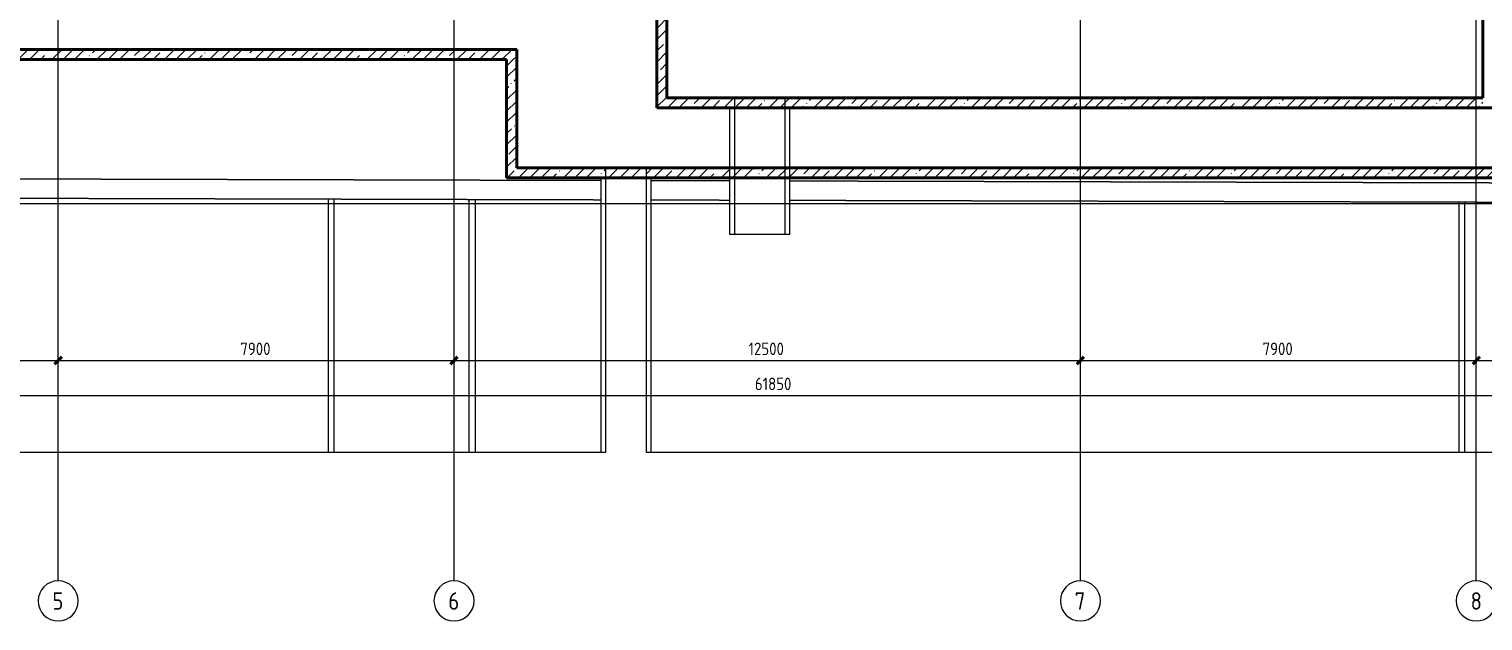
# Model space of a CAD drawing. Header units: millimetres. Extents: x -11886 to 147109, y 276 to 46084.
# Drawn here: x 10129 to 39143, y 276 to 12092 of the extents above; entities that cross this region are included whole.
import ezdxf

# ---------------------------------------------------------------- set-up
doc = ezdxf.new("R2010")
doc.units = ezdxf.units.MM
doc.linetypes.add('ADSK_Линия сетки', pattern=[25, 20, -2.5, 0, -2.5])
doc.linetypes.add('ADSK_Сверху', pattern=[4.5, 3, -1.5])
for name, color, linetype, lineweight in [('Оси', 7, 'Continuous', 9), ('Перекрытие', 7, 'Continuous', 18), ('Размеры', 7, 'Continuous', 9), ('Размеры-100', 7, 'Continuous', 9), ('Стены внутренние', 7, 'Continuous', 18), ('Стены наружные', 7, 'Continuous', 18)]:
    doc.layers.add(name, color=color, linetype=linetype, lineweight=lineweight)
doc.styles.add('GOST Common', font='GOST_Common.ttf', dxfattribs={"width": 0.9, "height": 350})
doc.styles.add('GOST Common_1', font='GOST_Common.ttf', dxfattribs={"width": 0.9, "height": 250})
doc.dimstyles.new('ADSK_Основной_2_5_мм', dxfattribs={"dimscale": 304.8, "dimtxt": 251.428749, "dimasz": 0.463911, "dimexe": 0.492126, "dimexo": 0.492126, "dimgap": 0.098425, "dimtad": 1, "dimdec": 1, "dimrnd": 0.1, "dimdsep": 46, "dimtxsty": 'GOST Common_1', "dimblk1": 'OBLIQUE', "dimblk2": 'OBLIQUE', "dimsah": 1, "dimcen": 0.09, "dimdle": 0.492126, "dimazin": 2, "dimtfac": 1, "dimtdec": 4, "dimtix": 1, "dimtmove": 0, "dimatfit": 3, "dimfxl": 1, "dimtvp": 1, "dimtfill": 1, "dimtolj": 1, "dimtzin": 0, "dimlwd": 20, "dimlwe": 20, "dimarcsym": 2})
pattern_1 = [(45, (0, 0), (-224.5064, 224.5064), []), (45, (224.5, 0), (-224.5064, 224.5064), [396.875, -79.375, 3.353, -76.022])]

# ---------------------------------------------------------------- blocks, each defined once
blk = doc.blocks.new('Ось сетки - Круг_Ø8 мм-6577-00 План подвала кладочный')
at = {"layer": 'Оси', "lineweight": 20}
for start, end in [(360, 180), (180, 360)]:
    blk.add_arc((0, 0), 4, start, end, dxfattribs=at)
blk = doc.blocks.new('DIMBLOCK4-00 План подвала кладочный')
at = {"layer": 'Размеры-100', "lineweight": 20}
for p, q in [((7710, 5476), (7710, 5626)), ((10710, 5476), (10710, 5626)), ((7710, 5476), (10710, 5476)), ((7710, 5476), (7710, 5426)), ((10710, 5476), (10710, 5426))]:
    blk.add_line(p, q, dxfattribs=at)
at = {"layer": 'Размеры-100', "lineweight": 40}
for p, q in [((7710, 5476), (7781, 5547)), ((10710, 5476), (10781, 5547)), ((7710, 5476), (7639, 5405)), ((10710, 5476), (10639, 5405))]:
    blk.add_line(p, q, dxfattribs=at)
at = {"layer": 'Размеры-100', "color": 0, "lineweight": 20, "insert": (8895, 5833), "char_height": 250, "width": 756.84, "attachment_point": 1, "line_spacing_factor": 1.022761, "style": 'GOST Common_1', "bg_fill": 3, "box_fill_scale": 1.25, "bg_fill_color": 256, "bg_fill_true_color": 13158600, "bg_fill_transparency": 0}
blk.add_mtext('3000', dxfattribs=at)
blk = doc.blocks.new('_Oblique')
at = {"color": 0, "linetype": 'ByBlock', "lineweight": -2}
blk.add_line((-0.5, -0.5), (0.5, 0.5), dxfattribs=at)
blk = doc.blocks.new('DIMBLOCK5-00 План подвала кладочный')
at = {"layer": 'Размеры-100', "lineweight": 20}
for p, q in [((10710, 5476), (10710, 5626)), ((18610, 5476), (18610, 5626)), ((10710, 5476), (18610, 5476)), ((10710, 5476), (10710, 5426)), ((18610, 5476), (18610, 5426))]:
    blk.add_line(p, q, dxfattribs=at)
at = {"layer": 'Размеры-100', "lineweight": 40}
for p, q in [((10710, 5476), (10781, 5547)), ((18610, 5476), (18681, 5547)), ((10710, 5476), (10639, 5405)), ((18610, 5476), (18539, 5405))]:
    blk.add_line(p, q, dxfattribs=at)
at = {"layer": 'Размеры-100', "color": 0, "lineweight": 20, "insert": (14345, 5833), "char_height": 250, "width": 756.84, "attachment_point": 1, "line_spacing_factor": 1.022761, "style": 'GOST Common_1', "bg_fill": 3, "box_fill_scale": 1.25, "bg_fill_color": 256, "bg_fill_true_color": 13158600, "bg_fill_transparency": 0}
blk.add_mtext('7900', dxfattribs=at)
blk = doc.blocks.new('DIMBLOCK6-00 План подвала кладочный')
at = {"layer": 'Размеры-100', "lineweight": 20}
for p, q in [((18610, 5476), (18610, 5626)), ((31110, 5476), (31110, 5626)), ((18610, 5476), (31110, 5476)), ((18610, 5476), (18610, 5426)), ((31110, 5476), (31110, 5426))]:
    blk.add_line(p, q, dxfattribs=at)
at = {"layer": 'Размеры-100', "lineweight": 40}
for p, q in [((18610, 5476), (18681, 5547)), ((31110, 5476), (31181, 5547)), ((18610, 5476), (18539, 5405)), ((31110, 5476), (31039, 5405))]:
    blk.add_line(p, q, dxfattribs=at)
at = {"layer": 'Размеры-100', "color": 0, "lineweight": 20, "insert": (24489, 5833), "char_height": 250, "width": 889.8, "attachment_point": 1, "line_spacing_factor": 1.022761, "style": 'GOST Common_1', "bg_fill": 3, "box_fill_scale": 1.25, "bg_fill_color": 256, "bg_fill_true_color": 13158600, "bg_fill_transparency": 0}
blk.add_mtext('12500', dxfattribs=at)
blk = doc.blocks.new('DIMBLOCK7-00 План подвала кладочный')
at = {"layer": 'Размеры-100', "lineweight": 20}
for p, q in [((31110, 5476), (31110, 5626)), ((39010, 5476), (39010, 5626)), ((31110, 5476), (39010, 5476)), ((31110, 5476), (31110, 5426)), ((39010, 5476), (39010, 5426))]:
    blk.add_line(p, q, dxfattribs=at)
at = {"layer": 'Размеры-100', "lineweight": 40}
for p, q in [((31110, 5476), (31181, 5547)), ((39010, 5476), (39081, 5547)), ((31110, 5476), (31039, 5405)), ((39010, 5476), (38939, 5405))]:
    blk.add_line(p, q, dxfattribs=at)
at = {"layer": 'Размеры-100', "color": 0, "lineweight": 20, "insert": (34745, 5833), "char_height": 250, "width": 756.84, "attachment_point": 1, "line_spacing_factor": 1.022761, "style": 'GOST Common_1', "bg_fill": 3, "box_fill_scale": 1.25, "bg_fill_color": 256, "bg_fill_true_color": 13158600, "bg_fill_transparency": 0}
blk.add_mtext('7900', dxfattribs=at)
blk = doc.blocks.new('DIMBLOCK8-00 План подвала кладочный')
at = {"layer": 'Размеры-100', "lineweight": 20}
for p, q in [((39010, 5476), (39010, 5626)), ((42410, 5476), (42410, 5626)), ((39010, 5476), (42410, 5476)), ((39010, 5476), (39010, 5426)), ((42410, 5476), (42410, 5426))]:
    blk.add_line(p, q, dxfattribs=at)
at = {"layer": 'Размеры-100', "lineweight": 40}
for p, q in [((39010, 5476), (39081, 5547)), ((42410, 5476), (42481, 5547)), ((39010, 5476), (38939, 5405)), ((42410, 5476), (42339, 5405))]:
    blk.add_line(p, q, dxfattribs=at)
at = {"layer": 'Размеры-100', "color": 0, "lineweight": 20, "insert": (40384, 5833), "char_height": 250, "width": 782.41, "attachment_point": 1, "line_spacing_factor": 1.022761, "style": 'GOST Common_1', "bg_fill": 3, "box_fill_scale": 1.25, "bg_fill_color": 256, "bg_fill_true_color": 13158600, "bg_fill_transparency": 0}
blk.add_mtext('3400', dxfattribs=at)
blk = doc.blocks.new('DIMBLOCK16-00 План подвала кладочный')
at = {"layer": 'Размеры-100', "lineweight": 20}
for p, q in [((-6090, 4776), (56060, 4776)), ((-5940, 4776), (-5940, 4926)), ((-5940, 4776), (-5940, 4726)), ((55910, 4776), (55910, 4926)), ((55910, 4776), (55910, 4726))]:
    blk.add_line(p, q, dxfattribs=at)
at = {"layer": 'Размеры-100', "lineweight": 40}
for p, q in [((-5940, 4776), (-6011, 4705)), ((-5940, 4776), (-5869, 4847)), ((55910, 4776), (55839, 4705)), ((55910, 4776), (55981, 4847))]:
    blk.add_line(p, q, dxfattribs=at)
at = {"layer": 'Размеры-100', "color": 0, "lineweight": 20, "insert": (24614, 5133), "char_height": 250, "width": 889.8, "attachment_point": 1, "line_spacing_factor": 1.022761, "style": 'GOST Common_1', "bg_fill": 3, "box_fill_scale": 1.25, "bg_fill_color": 256, "bg_fill_true_color": 13158600, "bg_fill_transparency": 0}
blk.add_mtext('61850', dxfattribs=at)

msp = doc.modelspace()

# ---------------------------------------------------------------- hatches: boundary and pattern name
at = {"layer": 'Стены наружные', "lineweight": 9}
h = msp.add_hatch(dxfattribs=at)
h.set_pattern_fill('FP_2', color=256, style=0, pattern_type=2)
h.set_pattern_definition(pattern_1)
h.paths.add_polyline_path([(22659.91, 10720.68), (22859.91, 10720.68), (22859.91, 13084.75), (22659.91, 13084.75), (22659.91, 11614.63)])
h = msp.add_hatch(dxfattribs=at)
h.set_pattern_fill('FP_2', color=256, style=0, pattern_type=2)
h.set_pattern_definition(pattern_1)
h.paths.add_polyline_path([(7707.7, 11484.75), (19859.91, 11484.75), (19859.91, 11684.75), (7707.7, 11684.75), (7707.7, 11614.63)])
h = msp.add_hatch(dxfattribs=at)
h.set_pattern_fill('FP_2', color=256, style=0, pattern_type=2)
h.set_pattern_definition(pattern_1)
h.paths.add_polyline_path([(19859.91, 9120.68), (19859.91, 11484.75), (19659.91, 11484.75), (19659.91, 9120.68)])
h = msp.add_hatch(dxfattribs=at)
h.set_pattern_fill('FP_2', color=256, style=0, pattern_type=2)
h.set_pattern_definition(pattern_1)
h.paths.add_polyline_path([(39142.82, 10520.68), (39142.82, 10720.68), (22659.91, 10720.68), (22659.91, 10520.68), (37422.24, 10520.68)])
h = msp.add_hatch(dxfattribs=at)
h.set_pattern_fill('FP_2', color=256, style=0, pattern_type=2)
h.set_pattern_definition(pattern_1)
h.paths.add_polyline_path([(32861.44, 9120.68), (42767.08, 9120.68), (42767.08, 9320.68), (19859.91, 9320.68), (19859.91, 9120.68), (28300.64, 9120.68)])

# ---------------------------------------------------------------- linework, layer by layer
at = {"layer": 'Оси', "linetype": 'ADSK_Линия сетки'}
for p, q in [((18609.91, 1075.56), (18609.91, 44534.79)), ((31109.91, 1075.56), (31109.91, 44534.79)), ((10709.91, 1075.56), (10709.91, 21668.8)), ((39009.91, 1075.56), (39009.91, 21668.8)), ((-11086.22, 8606.79), (57141.72, 8606.79))]:
    msp.add_line(p, q, dxfattribs=at)
at = {"layer": 'Перекрытие', "color": 9, "linetype": 'ADSK_Сверху', "true_color": 0xaad4d4}
for p, q in [((24210.41, 7988.32), (24210.41, 10720.68)), ((24210.41, 10720.68), (25213.45, 10720.68)), ((25213.45, 10720.68), (25213.45, 7988.32)), ((21641.44, 3643.28), (21641.44, 9320.68)), ((21641.44, 9320.68), (22441.33, 9320.68)), ((22441.33, 9320.68), (22441.33, 3643.28)), ((25213.45, 7988.32), (24210.41, 7988.32)), ((7098.39, 3643.28), (21641.44, 3643.28)), ((22441.33, 3643.28), (42767.08, 3643.28))]:
    msp.add_line(p, q, dxfattribs=at)
at = {"layer": 'Стены внутренние', "color": 253, "linetype": 'ADSK_Сверху', "true_color": 0xaaaaaa}
for p, q in [((24110.41, 10520.68), (24110.41, 7988.32)), ((24110.41, 10520.68), (24210.41, 10520.68)), ((25213.45, 10520.68), (25313.45, 10520.68)), ((25313.45, 7988.32), (25313.45, 10520.68)), ((21541.44, 9065.82), (8133.02, 9101.26)), ((21541.44, 9120.68), (21541.44, 3643.28)), ((21541.44, 9120.68), (21641.44, 9120.68)), ((22441.33, 9120.68), (22541.33, 9120.68)), ((22541.33, 3643.28), (22541.33, 9120.68)), ((24110.41, 9059.03), (22541.33, 9063.18)), ((42120.57, 9011.43), (25313.45, 9055.85)), ((8133.77, 8721.26), (21541.44, 8685.82)), ((16095.48, 8700.22), (16095.48, 3643.28)), ((16095.48, 8700.22), (16219.48, 8699.89)), ((16219.48, 3643.28), (16219.48, 8699.89)), ((18905.66, 8692.5), (18905.66, 3643.28)), ((18905.66, 8692.5), (19037.66, 8692.5)), ((19037.66, 3643.28), (19037.66, 8692.5)), ((22541.33, 8683.18), (24110.41, 8679.03)), ((25313.45, 8675.85), (42124.44, 8631.41)), ((38660.85, 8640.57), (38660.85, 3643.28)), ((38660.85, 8640.57), (38784.85, 8640.24)), ((38784.85, 3643.28), (38784.85, 8640.24)), ((24210.41, 7988.32), (24110.41, 7988.32)), ((25313.45, 7988.32), (25213.45, 7988.32))]:
    msp.add_line(p, q, dxfattribs=at)
at = {"layer": 'Стены наружные', "lineweight": 40}
for p, q in [((22859.91, 10720.68), (22859.91, 13084.75)), ((22659.91, 12884.75), (22659.91, 10520.68)), ((39142.82, 12447.36), (39142.82, 10720.68)), ((19859.91, 11684.75), (7507.7, 11684.75)), ((19859.91, 9320.68), (19859.91, 11684.75)), ((8128.35, 11484.75), (19659.91, 11484.75)), ((19659.91, 11484.75), (19659.91, 9120.68)), ((22659.91, 10520.68), (39342.82, 10520.68)), ((39142.82, 10720.68), (22859.91, 10720.68)), ((42767.08, 9320.68), (19859.91, 9320.68)), ((19659.91, 9120.68), (42567.08, 9120.68))]:
    msp.add_line(p, q, dxfattribs=at)

# ---------------------------------------------------------------- block references
at = {"layer": 'Оси', "lineweight": 20, "xscale": 99.99999999999993, "yscale": 99.99999999999993, "zscale": 99.99999999999993}
for p in [(10709.91, 675.56), (18609.91, 675.56), (31109.91, 675.56), (39009.91, 675.56)]:
    msp.add_blockref('Ось сетки - Круг_Ø8 мм-6577-00 План подвала кладочный', p, dxfattribs=at)

# ---------------------------------------------------------------- texts
at = {"layer": 'Оси', "char_height": 350, "width": 274.1771, "attachment_point": 1, "style": 'GOST Common'}
for s, insert in [('\\fGOST Common|b0|i0|c204|p34|;\\W.9;5', (10596.13, 848.1)), ('\\fGOST Common|b0|i0|c204|p34|;\\W.9;6', (18496.13, 848.1)), ('\\fGOST Common|b0|i0|c204|p34|;\\W.9;7', (30996.13, 848.1)), ('\\fGOST Common|b0|i0|c204|p34|;\\W.9;8', (38896.13, 848.1))]:
    msp.add_mtext(s, dxfattribs=dict(at, insert=insert))

# ---------------------------------------------------------------- next in the draw order: dimensions: what is measured, and where the dimension line sits
at = {"layer": 'Размеры', "lineweight": 20}
for base, p1, p2, override, picture, middle in [((10709.91, 5475.99), (7709.91, 5575.97), (10709.91, 5575.97), {"dimpost": '<>', "dimfxl": 3000}, 'DIMBLOCK4-00 План подвала кладочный', (9209.91, 5630.99)), ((55909.91, 4775.99), (-5940.09, 4875.97), (55909.91, 4875.97), {"dimpost": '<>', "dimfxl": 61850}, 'DIMBLOCK16-00 План подвала кладочный', (24984.91, 4930.99))]:
    dim = msp.add_linear_dim(base=base, p1=p1, p2=p2, dimstyle='ADSK_Основной_2_5_мм', override=override, dxfattribs=at)
    dim.commit()
    dim.dimension.update_dxf_attribs({"geometry": picture, "text_midpoint": middle})

# ---------------------------------------------------------------- next in the draw order: dimensions: what is measured, and where the dimension line sits
dim = msp.add_linear_dim(base=(18609.91, 5475.99), p1=(10709.91, 5575.97), p2=(18609.91, 5575.97), dimstyle='ADSK_Основной_2_5_мм', override={"dimpost": '<>', "dimfxl": 7900}, dxfattribs=at)
dim.commit()
dim.dimension.update_dxf_attribs({"geometry": 'DIMBLOCK5-00 План подвала кладочный', "text_midpoint": (14659.91, 5630.99)})

# ---------------------------------------------------------------- next in the draw order: dimensions: what is measured, and where the dimension line sits
dim = msp.add_linear_dim(base=(31109.91, 5475.99), p1=(18609.91, 5575.97), p2=(31109.91, 5575.97), dimstyle='ADSK_Основной_2_5_мм', override={"dimpost": '<>', "dimfxl": 12500}, dxfattribs=at)
dim.commit()
dim.dimension.update_dxf_attribs({"geometry": 'DIMBLOCK6-00 План подвала кладочный', "text_midpoint": (24859.91, 5630.99)})

# ---------------------------------------------------------------- next in the draw order: dimensions: what is measured, and where the dimension line sits
dim = msp.add_linear_dim(base=(39009.91, 5475.99), p1=(31109.91, 5575.97), p2=(39009.91, 5575.97), dimstyle='ADSK_Основной_2_5_мм', override={"dimpost": '<>', "dimfxl": 7900}, dxfattribs=at)
dim.commit()
dim.dimension.update_dxf_attribs({"geometry": 'DIMBLOCK7-00 План подвала кладочный', "text_midpoint": (35059.91, 5630.99)})

# ---------------------------------------------------------------- next in the draw order: dimensions: what is measured, and where the dimension line sits
dim = msp.add_linear_dim(base=(42409.91, 5475.99), p1=(39009.91, 5575.97), p2=(42409.91, 5575.97), dimstyle='ADSK_Основной_2_5_мм', override={"dimpost": '<>', "dimfxl": 3400}, dxfattribs=at)
dim.commit()
dim.dimension.update_dxf_attribs({"geometry": 'DIMBLOCK8-00 План подвала кладочный', "text_midpoint": (40709.91, 5630.99)})

doc.saveas('drawing.dxf')
